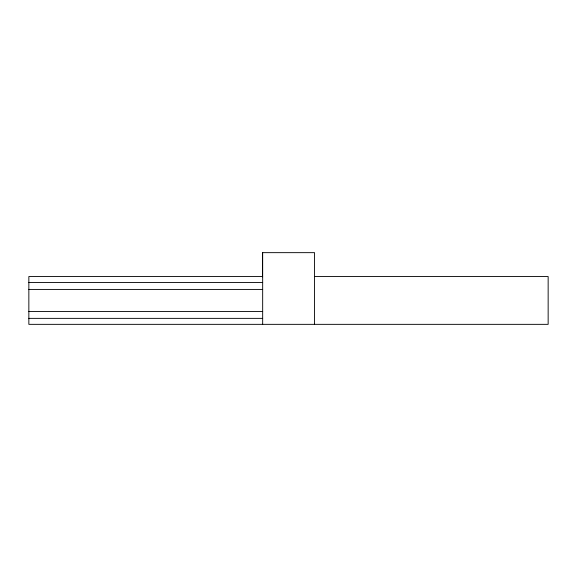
<?xml version="1.0" encoding="UTF-8"?>
<svg xmlns="http://www.w3.org/2000/svg" width="577" height="577" viewBox="0 0 577 577"><rect width="100%" height="100%" fill="white"/><g stroke="black" fill="none" stroke-linecap="round" stroke-linejoin="round"><path stroke-width="0.87" d="M262.665 276.549L28.85 276.549L28.85 324.346L548.15 324.346L548.15 276.549L314.566 276.549M28.85 282.528L262.665 282.528M28.85 289.423L262.665 289.423M28.85 311.472L262.665 311.472M28.85 318.367L262.665 318.367M314.566 324.346L314.566 252.654L262.441 252.654L262.463 276.852M262.665 252.654L262.665 324.346"/></g></svg>
